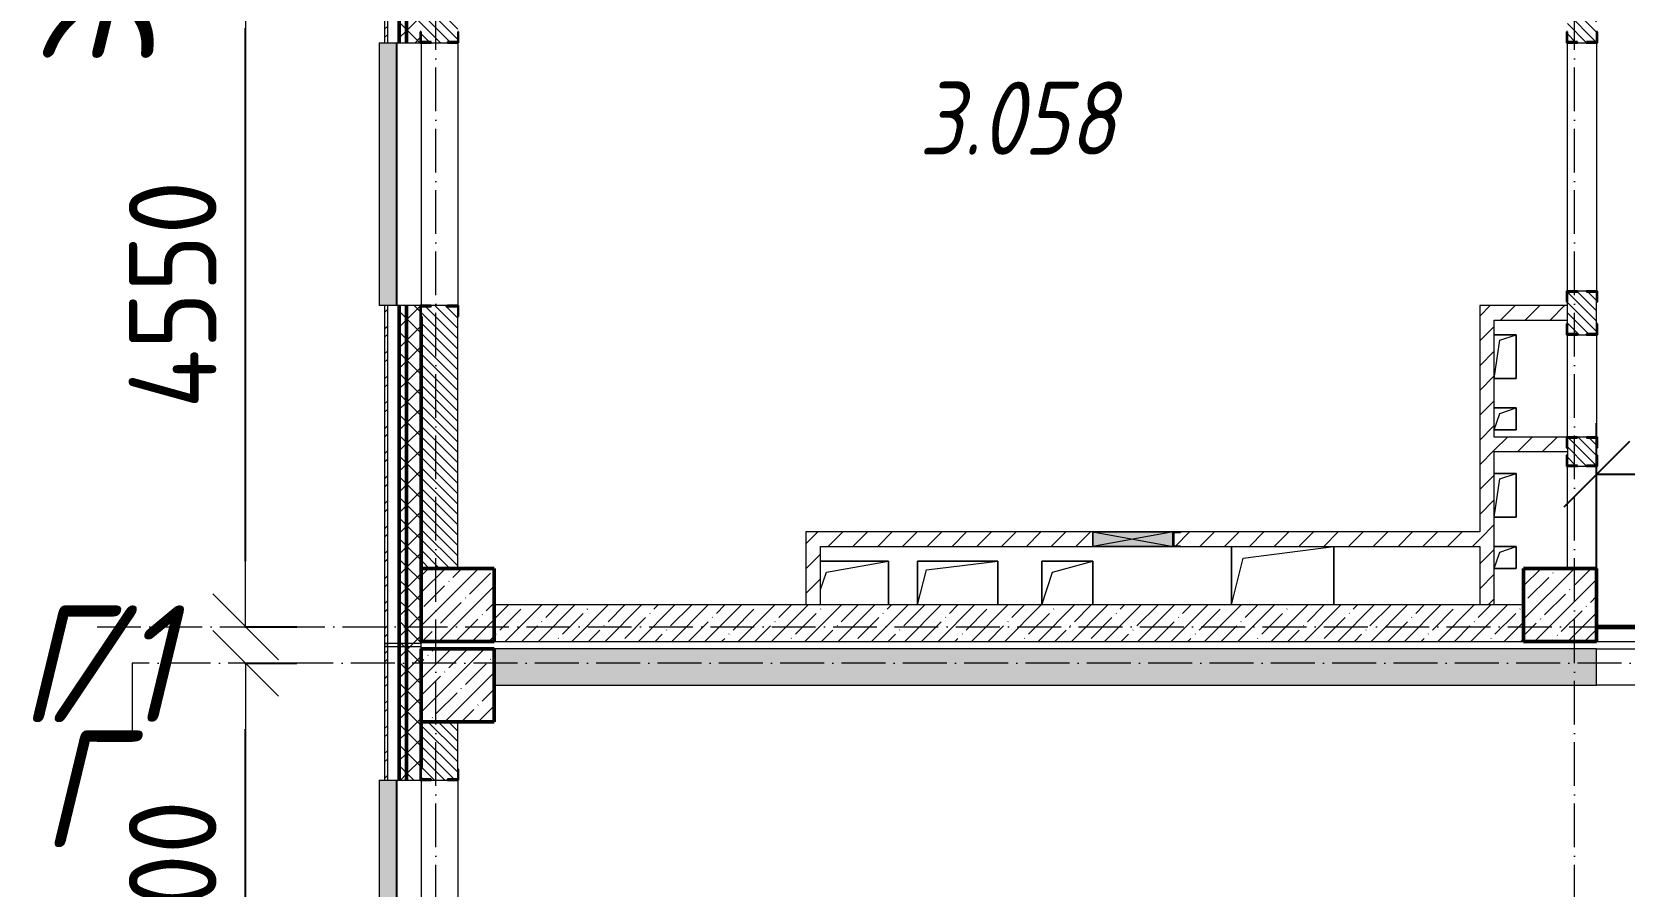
# Model space of a CAD drawing. Header units: millimetres. Extents: x 2294 to 908349, y -83289 to 219220.
# Drawn here: x 160468 to 171373, y 13880 to 19731 of the extents above; entities that cross this region are included whole.
import ezdxf

# ---------------------------------------------------------------- set-up
doc = ezdxf.new("R2010")
doc.units = ezdxf.units.MM
doc.linetypes.add('50_200_ШТРИХ_1Т_ш5_п1_п1_', pattern=[700, 500, -100, 0, -100])
for name, color, linetype, lineweight in [('A-____-____-DIMS', 7, 'Continuous', 9), ('A-DETL-GENF-OTLN', 7, 'Continuous', 9), ('A-FLOR-____-OTLN', 7, 'Continuous', 9), ('A-GENM-____-MCUT', 7, 'Continuous', 25), ('A-GENM-____-OTLN', 7, 'Continuous', 9), ('A-GENM-____-OTLN-1', 7, 'Continuous', 25), ('A-GLAZ-____-OTLN', 7, 'Continuous', 9), ('A-WALL-____-MCUT-1', 7, 'Continuous', 9), ('A-WALL-____-MCUT-2', 7, 'Continuous', 50), ('A-WALL-____-MCUT-3', 7, 'Continuous', 9), ('A-WALL-____-OTLN', 7, 'Continuous', 9), ('A-WALL-____-PATT-1', 7, 'Continuous', 9), ('A-WALL-FNSH-MCUT-1', 7, 'Continuous', 9), ('I-WALL-____-OTLN', 7, 'Continuous', 9), ('S-COLS-____-MCUT', 7, 'Continuous', 50), ('S-COLS-____-OTLN', 7, 'Continuous', 9), ('S-GRID-____-IDEN', 7, 'Continuous', 9), ('S-GRID-____-OTLN', 7, 'Continuous', 9), ('S-GRID-____-OTLN-1', 7, '50_200_ШТРИХ_1Т_ш5_п1_п1_', 9), ('Марки помещений', 7, 'Continuous', 9)]:
    doc.layers.add(name, color=color, linetype=linetype, lineweight=lineweight)
doc.layers.add('A-GLAZ-____-OTLN-1', color=7, linetype='Continuous', lineweight=9, true_color=0xc0c0c0)
doc.styles.add('ISOCPEUR_I', font='isocpeui.ttf', dxfattribs={"width": 0.9, "height": 2.5})
doc.styles.add('ISOCPEUR_I_2', font='isocpeui.ttf', dxfattribs={"width": 0.85, "height": 2.3})
doc.styles.add('СПДС', font='isocpeur.ttf', dxfattribs={"width": 0.9})
doc.dimstyles.new('Размера А3', dxfattribs={"dimtxt": 800, "dimasz": 450, "dimexe": 350, "dimexo": 100, "dimgap": 200, "dimtad": 1, "dimdec": 0, "dimrnd": 10, "dimzin": 0, "dimdsep": 46, "dimtxsty": 'СПДС', "dimblk": 'ARROWHEAD_6', "dimcen": 1, "dimclrd": 5, "dimclre": 5, "dimclrt": 5, "dimazin": 0, "dimtfac": 1, "dimtdec": 0, "dimtmove": 2, "dimatfit": 3, "dimfxl": 1, "dimtolj": 1, "dimtzin": 0, "dimarcsym": 0})
pattern_1 = [(135, (165583.507, 6025.276), (-35.35534, -35.35534), [])]
pattern_2 = [(45, (165583.51, 6025.28), (-70.71068, 70.71068), []), (135, (165583.51, 6025.28), (-70.71068, -70.71068), [])]
pattern_3 = [(45, (165583.51, 6025.28), (-84.8528, 84.8528), [])]
pattern_4 = [(45, (165583.5, 6025.28), (-114.0493, 114.0493), []), (45, (165697.56, 6025.28), (-114.0493, 114.0493), [201.612, -40.322, 3.353, -36.97])]
pattern_5 = [(45, (165583.51, 6025.28), (-85.5366, 85.5366), []), (45, (165640.53, 6025.28), (-85.5366, 85.5366), [])]

# ---------------------------------------------------------------- blocks, each defined once
blk = doc.blocks.new('ARROWHEAD_6')
at = {"color": 0, "linetype": 'Continuous'}
for p, q in [((-0.5, -0.5), (0.5, 0.5)), ((0, 0), (-1, 0))]:
    blk.add_line(p, q, dxfattribs=at)
blk = doc.blocks.new('*D2753')
at = {"layer": 'A-____-____-DIMS', "color": 0, "lineweight": -2, "transparency": 16777216}
for p, q in [((161926, 15406), (162282, 15406)), ((161932, 12456), (161932, 14956)), ((161926, 12006), (162282, 12006))]:
    blk.add_line(p, q, dxfattribs=at)
at = {"layer": 'Defpoints', "color": 0, "transparency": 16777216}
for p in [(161826, 15406), (161932, 15406), (161826, 12006)]:
    blk.add_point(p, dxfattribs=at)
at = {"layer": 'A-____-____-DIMS', "color": 0, "lineweight": -2, "transparency": 16777216, "xscale": 450, "yscale": 450, "zscale": 450}
for p, rotation in [((161932, 15406), 90), ((161932, 12006), 270)]:
    blk.add_blockref('ARROWHEAD_6', p, dxfattribs=dict(at, rotation=rotation))
at = {"layer": 'A-____-____-DIMS', "color": 0, "transparency": 16777216, "insert": (161432, 13706), "char_height": 600, "attachment_point": 5, "rotation": 90, "style": 'СПДС'}
blk.add_mtext('\\A1;3400', dxfattribs=at)
blk = doc.blocks.new('*D2754')
at = {"layer": 'A-____-____-DIMS', "color": 0, "lineweight": -2, "transparency": 16777216}
for p, q in [((161926, 20206), (162282, 20206)), ((161932, 16106), (161932, 19756)), ((161926, 15656), (162282, 15656))]:
    blk.add_line(p, q, dxfattribs=at)
at = {"layer": 'Defpoints', "color": 0, "transparency": 16777216}
for p in [(161826, 20206), (161932, 20206), (161826, 15656)]:
    blk.add_point(p, dxfattribs=at)
at = {"layer": 'A-____-____-DIMS', "color": 0, "lineweight": -2, "transparency": 16777216, "xscale": 450, "yscale": 450, "zscale": 450}
for p, rotation in [((161932, 20206), 90), ((161932, 15656), 270)]:
    blk.add_blockref('ARROWHEAD_6', p, dxfattribs=dict(at, rotation=rotation))
at = {"layer": 'A-____-____-DIMS', "color": 0, "transparency": 16777216, "insert": (161432, 17931), "char_height": 600, "attachment_point": 5, "rotation": 90, "style": 'СПДС'}
blk.add_mtext('\\A1;4550', dxfattribs=at)
blk = doc.blocks.new('BSC_Колонна _Прямоугольная - 500х500-V47-АР1_План отверстий 3 этажа в осях 1-64_А-ГГ')
at = {"layer": 'S-COLS-____-OTLN'}
h = blk.add_hatch(dxfattribs=at)
h.set_pattern_fill('FP_84', color=256, style=0, pattern_type=2)
h.set_pattern_definition([(45, (2200, -9781.04), (-114.0493, 114.0493), []), (45, (2314.05, -9781.04), (-114.0493, 114.0493), [201.612, -40.322, 3.353, -36.97])])
h.paths.add_polyline_path([(-250, -250), (250, -250), (250, 250), (-250, 250)], flags=0)
at = {"layer": 'S-COLS-____-MCUT'}
for p, q in [((250, 250), (-250, 250)), ((-250, 250), (-250, -250)), ((250, -250), (250, 250)), ((-250, -250), (250, -250))]:
    blk.add_line(p, q, dxfattribs=at)
blk = doc.blocks.new('BSC_Колонна _Прямоугольная - 500х500-V48-АР1_План отверстий 3 этажа в осях 1-64_А-ГГ')
at = {"layer": 'S-COLS-____-OTLN'}
h = blk.add_hatch(dxfattribs=at)
h.set_pattern_fill('FP_85', color=256, style=0, pattern_type=2)
h.set_pattern_definition([(45, (-5350, -9781.04), (-114.0493, 114.0493), []), (45, (-5235.95, -9781.04), (-114.0493, 114.0493), [201.613, -40.323, 3.353, -36.97])])
h.paths.add_polyline_path([(-250, -250), (250, -250), (250, 250), (-250, 250)], flags=0)
at = {"layer": 'S-COLS-____-MCUT'}
for p, q in [((250, 250), (-250, 250)), ((-250, 250), (-250, -250)), ((250, -250), (250, 250)), ((-250, -250), (250, -250))]:
    blk.add_line(p, q, dxfattribs=at)
blk = doc.blocks.new('BSC_Колонна _Прямоугольная - 500х500-V156-АР1_План отверстий 3 этажа в осях 1-64_А-ГГ')
at = {"layer": 'S-COLS-____-OTLN'}
h = blk.add_hatch(dxfattribs=at)
h.set_pattern_fill('FP_179', color=256, style=0, pattern_type=2)
h.set_pattern_definition([(45, (2200, -9231.04), (-114.0493, 114.0493), []), (45, (2314.05, -9231.04), (-114.0493, 114.0493), [201.612, -40.322, 3.353, -36.97])])
h.paths.add_polyline_path([(-250, -250), (250, -250), (250, 250), (-250, 250), (-250, 103)], flags=0)
at = {"layer": 'S-COLS-____-MCUT'}
for p, q in [((250, 250), (-250, 250)), ((-250, 250), (-250, -250)), ((250, -250), (250, 250)), ((-250, -250), (250, -250))]:
    blk.add_line(p, q, dxfattribs=at)
blk = doc.blocks.new('Фахверк_СКБ_Уголок - 250_2700-27497298-АР1_План отверстий 3 этажа в осях 1-64_А-ГГ')
at = {"layer": 'A-GENM-____-MCUT'}
for p, q in [((200, 181), (125, 181)), ((125, 181), (125, 106)), ((131, 106), (131, 175)), ((131, 175), (200, 175)), ((200, 175), (200, 181)), ((125, 106), (131, 106)), ((131, -6), (125, -6)), ((125, -6), (125, -81)), ((125, -81), (200, -81)), ((131, -75), (131, -6)), ((200, -75), (131, -75)), ((200, -81), (200, -75))]:
    blk.add_line(p, q, dxfattribs=at)
blk = doc.blocks.new('Фахверк_СКБ_Уголок - 200_3550_зеркало-28264001-АР1_План отверстий 3 этажа в осях 1-64_А-ГГ')
at = {"layer": 'A-GENM-____-MCUT'}
for p, q in [((200, 156), (125, 156)), ((125, 156), (125, 81)), ((131, 81), (131, 150)), ((131, 150), (200, 150)), ((200, 150), (200, 156)), ((125, 81), (131, 81)), ((131, 19), (125, 19)), ((125, 19), (125, -56)), ((131, -50), (131, 19)), ((125, -56), (200, -56)), ((200, -50), (131, -50)), ((200, -56), (200, -50))]:
    blk.add_line(p, q, dxfattribs=at)
blk = doc.blocks.new('154_Фахверк_СКБ_Швеллер - Тип_100_3960-28494444-АР1_План отверстий 3 этажа в осях 1-64_А-ГГ')
at = {"layer": 'A-GENM-____-MCUT'}
for p, q in [((125, 50), (175, 50)), ((125, -50), (125, 50)), ((128, 47), (128, -47)), ((175, 47), (128, 47)), ((175, 50), (175, 47)), ((175, -50), (125, -50)), ((128, -47), (175, -47)), ((175, -47), (175, -50))]:
    blk.add_line(p, q, dxfattribs=at)
blk = doc.blocks.new('Фахверк_СКБ_Уголок - 200_3550-28267367-АР1_План отверстий 3 этажа в осях 1-64_А-ГГ')
at = {"layer": 'A-GENM-____-MCUT'}
for p, q in [((200, 156), (125, 156)), ((125, 156), (125, 81)), ((131, 81), (131, 150)), ((131, 150), (200, 150)), ((200, 150), (200, 156)), ((125, 81), (131, 81)), ((131, 19), (125, 19)), ((125, 19), (125, -56)), ((131, -50), (131, 19)), ((125, -56), (200, -56)), ((200, -50), (131, -50)), ((200, -56), (200, -50))]:
    blk.add_line(p, q, dxfattribs=at)
blk = doc.blocks.new('Стены 5 - Стены 4-30145060-АР1_План отверстий 3 этажа в осях 1-64_А-ГГ')
at = {"layer": 'A-WALL-____-MCUT-3'}
for p, q in [((-1844, 41030), (-1844, 41010)), ((-1594, 41030), (-1844, 41030)), ((-1844, 41010), (-1594, 41010)), ((-1594, 41010), (-1594, 41030))]:
    blk.add_line(p, q, dxfattribs=at)
blk = doc.blocks.new('AR_Отверстие прямоугольное _в плите_ - AR_Отверстие прямоугольное _в плите_-V168-АР1_План отверстий 3 этажа в осях 1-64_А-ГГ')
at = {"layer": 'A-GENM-____-OTLN'}
for p, q in [((75, 75), (-75, 75)), ((-75, -75), (-37, 37)), ((-37, 37), (75, 75)), ((75, -75), (75, 75)), ((-75, -75), (75, -75))]:
    blk.add_line(p, q, dxfattribs=at)
blk = doc.blocks.new('AR_Отверстие прямоугольное _в плите_ - AR_Отверстие прямоугольное _в плите_-V169-АР1_План отверстий 3 этажа в осях 1-64_А-ГГ')
at = {"layer": 'A-GENM-____-OTLN'}
for p, q in [((75, 150), (-75, 150)), ((-75, -150), (-37, 113)), ((-37, 113), (75, 150)), ((75, -150), (75, 150)), ((-75, -150), (75, -150))]:
    blk.add_line(p, q, dxfattribs=at)
blk = doc.blocks.new('AR_Отверстие прямоугольное _в плите_ - AR_Отверстие прямоугольное _в плите_-V204-АР1_План отверстий 3 этажа в осях 1-64_А-ГГ')
at = {"layer": 'A-GENM-____-OTLN'}
for p, q in [((175, 150), (-175, 150)), ((-175, 150), (-175, -150)), ((-100, 75), (175, 150)), ((175, -150), (175, 150)), ((-175, -150), (-100, 75))]:
    blk.add_line(p, q, dxfattribs=at)
blk = doc.blocks.new('AR_Отверстие прямоугольное _в плите_ - AR_Отверстие прямоугольное _в плите_-30552525-АР1_План отверстий 3 этажа в осях 1-64_А-ГГ')
at = {"layer": 'A-GENM-____-OTLN'}
for p, q in [((-350, 200), (-350, -200)), ((-350, -200), (-270, 120)), ((-270, 120), (350, 200)), ((350, -200), (350, 200))]:
    blk.add_line(p, q, dxfattribs=at)
blk = doc.blocks.new('AR_Отверстие прямоугольное _в плите_ - AR_Отверстие прямоугольное _в плите_-30459267-АР1_План отверстий 3 этажа в осях 1-64_А-ГГ')
at = {"layer": 'A-GENM-____-OTLN'}
for p, q in [((250, 150), (-215, 150)), ((-175, 75), (250, 150)), ((250, -150), (250, 150)), ((-215, -45), (-175, 75))]:
    blk.add_line(p, q, dxfattribs=at)
blk = doc.blocks.new('AR_Отверстие прямоугольное _в плите_ - AR_Отверстие прямоугольное _в плите_-V212-АР1_План отверстий 3 этажа в осях 1-64_А-ГГ')
at = {"layer": 'A-GENM-____-OTLN'}
for p, q in [((275, 150), (-275, 150)), ((-275, 150), (-275, -150)), ((-215, 90), (275, 150)), ((275, -150), (275, 150)), ((-275, -150), (-215, 90))]:
    blk.add_line(p, q, dxfattribs=at)
blk = doc.blocks.new('Отлив_СКБ - Отлив витража_120_НВФ-V216-АР1_План отверстий 3 этажа в осях 1-64_А-ГГ')
at = {"layer": 'A-GLAZ-____-OTLN-1'}
for points in [[(0, 2), (1800, 2), (1800, 120), (0, 120), (0, 63)], [(0, 0), (1800, 0), (1800, 2), (0, 2)]]:
    blk.add_hatch(color=256, dxfattribs=at).paths.add_polyline_path(points, flags=0)
at = {"layer": 'A-GLAZ-____-OTLN'}
for p, q in [((0, 83), (0, 120)), ((1800, 120), (0, 120)), ((1800, 120), (1800, 83)), ((0, 2), (1800, 2)), ((1800, 0), (0, 0))]:
    blk.add_line(p, q, dxfattribs=at)
blk = doc.blocks.new('AR_Отверстие прямоугольное _в стене_ - AR_Отверстие прямоугольное _в стене__ОВ-36912551-АР1_План отверстий 3 этажа в осях 1-64_А-ГГ')
at = {"layer": 'A-GLAZ-____-OTLN'}
blk.add_hatch(color=256, dxfattribs=at).paths.add_polyline_path([(275, -50), (275, 50), (-275, 50), (-275, -50)], flags=0)
at = {"layer": 'A-DETL-GENF-OTLN'}
for p, q in [((-275, -50), (-275, 50)), ((-275, 50), (275, 50)), ((275, 50), (-275, -50)), ((-275, 50), (275, -50)), ((275, 50), (-275, 50)), ((-275, 50), (-275, -50)), ((275, -50), (-275, -50)), ((-275, -50), (275, -50))]:
    blk.add_line(p, q, dxfattribs=at)
blk = doc.blocks.new('3floor')
at = {"layer": 'A-WALL-____-PATT-1'}
h = blk.add_hatch(dxfattribs=at)
h.set_pattern_fill('FP_3', color=256, style=0, pattern_type=2)
h.set_pattern_definition(pattern_5)
h.paths.add_polyline_path([(162904, 15541), (162904, 17856), (162884, 17856), (162884, 15541)], flags=0)
h.paths.add_polyline_path([(162884, 19656), (162904, 19656), (162904, 21106), (162884, 21106), (162884, 20520)], flags=0)
h.paths.add_polyline_path([(162884, 22906), (162904, 22906), (162904, 24106), (162884, 24106), (162884, 23960)], flags=0)
h.paths.add_polyline_path([(162904, 25906), (162904, 27106), (162884, 27106), (162884, 25906)], flags=0)
h.paths.add_polyline_path([(162904, 28906), (162904, 30106), (162884, 30106), (162884, 28906)], flags=0)
h = blk.add_hatch(dxfattribs=at)
h.set_pattern_fill('FP_1', color=256, style=0, pattern_type=2)
h.set_pattern_definition(pattern_2)
h.paths.add_polyline_path([(163034, 15541), (163034, 17856), (162984, 17856), (162984, 15541)], flags=0)
h.paths.add_polyline_path([(162984, 19656), (163034, 19656), (163034, 21106), (162984, 21106), (162984, 20520)], flags=0)
h.paths.add_polyline_path([(163034, 22906), (163034, 24106), (162984, 24106), (162984, 22906)], flags=0)
h.paths.add_polyline_path([(163034, 25906), (163034, 27106), (162984, 27106), (162984, 25906)], flags=0)
h.paths.add_polyline_path([(163034, 28906), (163034, 30106), (162984, 30106), (162984, 28906)], flags=0)
h = blk.add_hatch(dxfattribs=at)
h.set_pattern_fill('FP_1', color=256, style=0, pattern_type=2)
h.set_pattern_definition(pattern_2)
h.paths.add_polyline_path([(163034, 15541), (163134, 15541), (163134, 17781), (163128, 17781), (163128, 17856), (163034, 17856), (163034, 15556)], flags=0)
h.paths.add_polyline_path([(163128, 19656), (163128, 19731), (163134, 19731), (163134, 21031), (163128, 21031), (163128, 21106), (163034, 21106), (163034, 19656)], flags=0)
h.paths.add_polyline_path([(163128, 22906), (163128, 22981), (163134, 22981), (163134, 24031), (163128, 24031), (163128, 24106), (163034, 24106), (163034, 22906)], flags=0)
h.paths.add_polyline_path([(163128, 25906), (163128, 25981), (163134, 25981), (163134, 27031), (163128, 27031), (163128, 27106), (163034, 27106), (163034, 25906)], flags=0)
h.paths.add_polyline_path([(163128, 28906), (163128, 28981), (163134, 28981), (163134, 30031), (163128, 30031), (163128, 30106), (163034, 30106), (163034, 28906)], flags=0)
h = blk.add_hatch(dxfattribs=at)
h.set_pattern_fill('FP_6', color=256, style=0, pattern_type=2)
h.set_pattern_definition(pattern_1)
h.paths.add_polyline_path([(163134, 16056), (163384, 16056), (163383, 17850), (163315, 17850), (163315, 17856), (163203, 17856), (163203, 17850), (163134, 17850), (163134, 17080)], flags=0)
h.paths.add_polyline_path([(163315, 19656), (163315, 19662), (163384, 19662), (163384, 19956), (163134, 19956), (163134, 19662), (163203, 19662), (163203, 19656)], flags=0)
h = blk.add_hatch(dxfattribs=at)
h.set_pattern_fill('FP_6', color=256, style=0, pattern_type=2)
h.set_pattern_definition(pattern_1)
h.paths.add_polyline_path([(171115, 16756), (171115, 16762), (171184, 16762), (171184, 16950), (171115, 16950), (171115, 16956), (171053, 16956), (171053, 16950), (170984, 16950), (170984, 16762), (171053, 16762), (171053, 16756)], flags=0)
h.paths.add_polyline_path([(171053, 17656), (171115, 17656), (171115, 17662), (171184, 17662), (171184, 17950), (171115, 17950), (171115, 17956), (171053, 17956), (171053, 17950), (170984, 17950), (170984, 17662), (171053, 17662)], flags=0)
h.paths.add_polyline_path([(171053, 19656), (171115, 19656), (171115, 19662), (171184, 19662), (171184, 19956), (170984, 19956), (170984, 19662), (171053, 19662)], flags=0)
h = blk.add_hatch(dxfattribs=at)
h.set_pattern_fill('FP_4', color=256, style=0, pattern_type=2)
h.set_pattern_definition(pattern_3)
h.paths.add_polyline_path([(170484, 15806), (170484, 17856), (170384, 17856), (170384, 15806)], flags=0)
h = blk.add_hatch(dxfattribs=at)
h.set_pattern_fill('FP_4', color=256, style=0, pattern_type=2)
h.set_pattern_definition(pattern_3)
h.paths.add_polyline_path([(170984, 17756), (170984, 17856), (170484, 17856), (170484, 17756), (170872, 17756)], flags=0)
h = blk.add_hatch(dxfattribs=at)
h.set_pattern_fill('FP_4', color=256, style=0, pattern_type=2)
h.set_pattern_definition(pattern_3)
h.paths.add_polyline_path([(170975, 16856), (170984, 16856), (170984, 16881), (170978, 16881), (170978, 16956), (170484, 16956), (170484, 16856), (170872, 16856)], flags=0)
h = blk.add_hatch(dxfattribs=at)
h.set_pattern_fill('FP_4', color=256, style=0, pattern_type=2)
h.set_pattern_definition(pattern_3)
h.paths.add_polyline_path([(165869, 15806), (165869, 16306), (165769, 16306), (165769, 15806)], flags=0)
h = blk.add_hatch(dxfattribs=at)
h.set_pattern_fill('FP_4', color=256, style=0, pattern_type=2)
h.set_pattern_definition(pattern_3)
h.paths.add_polyline_path([(170384, 16206), (170384, 16306), (168334, 16306), (168334, 16303), (168287, 16303), (168287, 16209), (168334, 16209), (168334, 16206), (169105, 16206)], flags=0)
h.paths.add_polyline_path([(167734, 16206), (167734, 16306), (165869, 16306), (165869, 16206)], flags=0)
h = blk.add_hatch(dxfattribs=at)
h.set_pattern_fill('FP_38', color=256, style=0, pattern_type=2)
h.set_pattern_definition(pattern_4)
h.paths.add_polyline_path([(170684, 15556), (170684, 15806), (163634, 15806), (163634, 15556), (169105, 15556)], flags=0)
h = blk.add_hatch(dxfattribs=at)
h.set_pattern_fill('FP_3', color=256, style=0, pattern_type=2)
h.set_pattern_definition(pattern_5)
h.paths.add_polyline_path([(162884, 3856), (162904, 3856), (162904, 8256), (162884, 8256), (162884, 6759)], flags=0)
h.paths.add_polyline_path([(162884, 10056), (162904, 10056), (162904, 12806), (162884, 12806), (162884, 10199)], flags=0)
h.paths.add_polyline_path([(162904, 14606), (162904, 15521), (162884, 15521), (162884, 14606)], flags=0)
h = blk.add_hatch(dxfattribs=at)
h.set_pattern_fill('FP_1', color=256, style=0, pattern_type=2)
h.set_pattern_definition(pattern_2)
h.paths.add_polyline_path([(162984, 3956), (163034, 3956), (163034, 8256), (162984, 8256), (162984, 6759)], flags=0)
h.paths.add_polyline_path([(163034, 10056), (163034, 12806), (162984, 12806), (162984, 10056)], flags=0)
h.paths.add_polyline_path([(162984, 14606), (163034, 14606), (163034, 15541), (162984, 15541), (162984, 15360)], flags=0)
h = blk.add_hatch(dxfattribs=at)
h.set_pattern_fill('FP_1', color=256, style=0, pattern_type=2)
h.set_pattern_definition(pattern_2)
h.paths.add_polyline_path([(163034, 4006), (163134, 4006), (163134, 8256), (163034, 8256), (163034, 6759)], flags=0)
h.paths.add_polyline_path([(163134, 10056), (163134, 12731), (163128, 12731), (163128, 12806), (163034, 12806), (163034, 10056)], flags=0)
h.paths.add_polyline_path([(163128, 14606), (163128, 14681), (163134, 14681), (163134, 15541), (163034, 15541), (163034, 14606)], flags=0)
h = blk.add_hatch(dxfattribs=at)
h.set_pattern_fill('FP_38', color=256, style=0, pattern_type=2)
h.set_pattern_definition(pattern_4)
h.paths.add_polyline_path([(188547, 15256), (189134, 15256), (189134, 15506), (184334, 15506), (184334, 15256), (186779, 15256)], flags=0)
h.paths.add_polyline_path([(183184, 15256), (183184, 15506), (175184, 15506), (175184, 15256), (178789, 15256), (178789, 15302), (178876, 15302), (178876, 15256), (181477, 15256)], flags=0)
h.paths.add_polyline_path([(171184, 15256), (171184, 15506), (163634, 15506), (163634, 15256), (170872, 15256)], flags=0)
h = blk.add_hatch(dxfattribs=at)
h.set_pattern_fill('FP_6', color=256, style=0, pattern_type=2)
h.set_pattern_definition(pattern_1)
h.paths.add_polyline_path([(163203, 12356), (163384, 12356), (163384, 12800), (163315, 12800), (163315, 12806), (163203, 12806), (163203, 12800), (163134, 12800), (163134, 12356)], flags=0)
h.paths.add_polyline_path([(163315, 14606), (163315, 14612), (163384, 14612), (163384, 15006), (163134, 15006), (163134, 14612), (163203, 14612), (163203, 14606)], flags=0)
at = {"layer": 'A-FLOR-____-OTLN'}
for p, q in [((170484, 17656), (170634, 17656)), ((170634, 17656), (170634, 17356)), ((170634, 17356), (170484, 17356)), ((170484, 17156), (170634, 17156)), ((170634, 17156), (170634, 17006)), ((170634, 17006), (170484, 17006)), ((170484, 16706), (170634, 16706)), ((170634, 16706), (170634, 16406)), ((170634, 16406), (170484, 16406)), ((168684, 15806), (168684, 16206)), ((169384, 16206), (169384, 15806)), ((170484, 16206), (170634, 16206)), ((170634, 16206), (170634, 16056)), ((165869, 16106), (166334, 16106)), ((166334, 16106), (166334, 15806)), ((166534, 16106), (167084, 16106)), ((166534, 15806), (166534, 16106)), ((167084, 16106), (167084, 15806)), ((167384, 16106), (167734, 16106)), ((167384, 15806), (167384, 16106)), ((167734, 16106), (167734, 15806)), ((170634, 16056), (170484, 16056)), ((171184, 15556), (175184, 15556))]:
    blk.add_line(p, q, dxfattribs=at)
at = {"layer": 'A-WALL-____-MCUT-1'}
for p, q in [((170684, 15806), (163634, 15806)), ((163634, 15556), (170684, 15556)), ((171184, 15506), (163634, 15506)), ((171184, 15256), (171184, 15506)), ((163634, 15256), (171184, 15256))]:
    blk.add_line(p, q, dxfattribs=at)
at = {"layer": 'A-WALL-____-MCUT-2'}
for p, q in [((162984, 19656), (162984, 21106)), ((163034, 19656), (163034, 21106)), ((162984, 14606), (162984, 17856)), ((163034, 14606), (163034, 17856)), ((163134, 16056), (163134, 17781)), ((163134, 15006), (163134, 14681))]:
    blk.add_line(p, q, dxfattribs=at)
at = {"layer": 'A-WALL-____-MCUT-3'}
for p, q in [((162904, 21106), (162904, 19656)), ((162904, 19656), (163128, 19656)), ((163203, 19656), (163315, 19656)), ((171053, 19656), (171115, 19656)), ((171115, 17956), (171053, 17956)), ((163128, 17856), (162904, 17856)), ((162904, 17856), (162904, 14606)), ((163315, 17856), (163203, 17856)), ((163384, 16056), (163384, 17781)), ((170984, 17731), (170984, 17881)), ((171184, 17731), (171184, 17881)), ((171053, 17656), (171115, 17656)), ((171115, 16956), (171053, 16956)), ((170984, 16881), (170984, 16831)), ((171184, 16831), (171184, 16881)), ((171053, 16756), (171115, 16756)), ((163134, 15506), (163134, 15556)), ((163384, 14681), (163384, 15006)), ((162904, 14606), (163128, 14606)), ((163203, 14606), (163315, 14606))]:
    blk.add_line(p, q, dxfattribs=at)
at = {"layer": 'A-WALL-____-OTLN'}
for p, q in [((163134, 19656), (163134, 17856)), ((163384, 19656), (163384, 17856)), ((171184, 15506), (175184, 15506)), ((175184, 15256), (171184, 15256)), ((163134, 14606), (163134, 12806)), ((163384, 14606), (163384, 12806))]:
    blk.add_line(p, q, dxfattribs=at)
at = {"layer": 'A-WALL-FNSH-MCUT-1'}
for p, q in [((162884, 21106), (162884, 19656)), ((162884, 19656), (162904, 19656)), ((162884, 17856), (162884, 15541)), ((162904, 17856), (162884, 17856)), ((170384, 17856), (170384, 16306)), ((170984, 17856), (170384, 17856)), ((170484, 16956), (170484, 17756)), ((170484, 17756), (170984, 17756)), ((170978, 16956), (170484, 16956)), ((170484, 15806), (170484, 16856)), ((170484, 16856), (170984, 16856)), ((167734, 16306), (165769, 16306)), ((165769, 16306), (165769, 15806)), ((170384, 16306), (168334, 16306)), ((165869, 16206), (167734, 16206)), ((165869, 15806), (165869, 16206)), ((168334, 16206), (170384, 16206)), ((170384, 16206), (170384, 15806)), ((162884, 15541), (162904, 15541)), ((162884, 15521), (162884, 14606)), ((162904, 15521), (162884, 15521)), ((162884, 14606), (162904, 14606))]:
    blk.add_line(p, q, dxfattribs=at)
at = {"layer": 'I-WALL-____-OTLN'}
for p, q in [((170984, 17956), (170984, 19656)), ((171184, 19656), (171184, 17956)), ((170984, 16956), (170984, 17656)), ((171184, 17656), (171184, 16956)), ((170984, 16056), (170984, 16756)), ((171184, 16756), (171184, 16056))]:
    blk.add_line(p, q, dxfattribs=at)
at = {"layer": 'A-GENM-____-OTLN'}
for name, p in [('AR_Отверстие прямоугольное _в плите_ - AR_Отверстие прямоугольное _в плите_-V169-АР1_План отверстий 3 этажа в осях 1-64_А-ГГ', (170559, 17506)), ('AR_Отверстие прямоугольное _в плите_ - AR_Отверстие прямоугольное _в плите_-V168-АР1_План отверстий 3 этажа в осях 1-64_А-ГГ', (170559, 17081)), ('AR_Отверстие прямоугольное _в плите_ - AR_Отверстие прямоугольное _в плите_-V169-АР1_План отверстий 3 этажа в осях 1-64_А-ГГ', (170559, 16556)), ('AR_Отверстие прямоугольное _в плите_ - AR_Отверстие прямоугольное _в плите_-30552525-АР1_План отверстий 3 этажа в осях 1-64_А-ГГ', (169034, 16006)), ('AR_Отверстие прямоугольное _в плите_ - AR_Отверстие прямоугольное _в плите_-V168-АР1_План отверстий 3 этажа в осях 1-64_А-ГГ', (170559, 16131)), ('AR_Отверстие прямоугольное _в плите_ - AR_Отверстие прямоугольное _в плите_-30459267-АР1_План отверстий 3 этажа в осях 1-64_А-ГГ', (166084, 15956)), ('AR_Отверстие прямоугольное _в плите_ - AR_Отверстие прямоугольное _в плите_-V212-АР1_План отверстий 3 этажа в осях 1-64_А-ГГ', (166809, 15956)), ('AR_Отверстие прямоугольное _в плите_ - AR_Отверстие прямоугольное _в плите_-V204-АР1_План отверстий 3 этажа в осях 1-64_А-ГГ', (167559, 15956))]:
    blk.add_blockref(name, p, dxfattribs=at)
at = {"layer": 'A-GENM-____-OTLN-1'}
for name, p, rotation in [('Фахверк_СКБ_Уголок - 250_2700-27497298-АР1_План отверстий 3 этажа в осях 1-64_А-ГГ', (163309, 19531), 89.99999999999991), ('Фахверк_СКБ_Уголок - 200_3550-28267367-АР1_План отверстий 3 этажа в осях 1-64_А-ГГ', (171134, 19531), 89.99999999999991), ('Фахверк_СКБ_Уголок - 200_3550-28267367-АР1_План отверстий 3 этажа в осях 1-64_А-ГГ', (171034, 18081), 269.9999999999999), ('Фахверк_СКБ_Уголок - 250_2700-27497298-АР1_План отверстий 3 этажа в осях 1-64_А-ГГ', (163209, 17981), 269.9999999999999), ('Фахверк_СКБ_Уголок - 200_3550_зеркало-28264001-АР1_План отверстий 3 этажа в осях 1-64_А-ГГ', (171134, 17531), 89.99999999999991), ('Фахверк_СКБ_Уголок - 200_3550_зеркало-28264001-АР1_План отверстий 3 этажа в осях 1-64_А-ГГ', (171034, 17081), 269.9999999999999), ('Фахверк_СКБ_Уголок - 200_3550_зеркало-28264001-АР1_План отверстий 3 этажа в осях 1-64_А-ГГ', (171134, 16631), 89.99999999999991), ('Фахверк_СКБ_Уголок - 250_2700-27497298-АР1_План отверстий 3 этажа в осях 1-64_А-ГГ', (163309, 14481), 89.99999999999991)]:
    blk.add_blockref(name, p, dxfattribs=dict(at, rotation=rotation))
blk.add_blockref('154_Фахверк_СКБ_Швеллер - Тип_100_3960-28494444-АР1_План отверстий 3 этажа в осях 1-64_А-ГГ', (168159, 16256), dxfattribs=at)
at = {"layer": 'A-GLAZ-____-OTLN', "rotation": 90}
for p in [(162967, 17856), (162967, 12806)]:
    blk.add_blockref('Отлив_СКБ - Отлив витража_120_НВФ-V216-АР1_План отверстий 3 этажа в осях 1-64_А-ГГ', p, dxfattribs=at)
at = {"layer": 'A-GLAZ-____-OTLN'}
blk.add_blockref('AR_Отверстие прямоугольное _в стене_ - AR_Отверстие прямоугольное _в стене__ОВ-36912551-АР1_План отверстий 3 этажа в осях 1-64_А-ГГ', (168009, 16256), dxfattribs=at)
at = {"layer": 'A-WALL-____-OTLN'}
blk.add_blockref('Стены 5 - Стены 4-30145060-АР1_План отверстий 3 этажа в осях 1-64_А-ГГ', (164727, -25489), dxfattribs=at)
at = {"layer": 'S-COLS-____-OTLN'}
for name, p in [('BSC_Колонна _Прямоугольная - 500х500-V47-АР1_План отверстий 3 этажа в осях 1-64_А-ГГ', (163384, 15806)), ('BSC_Колонна _Прямоугольная - 500х500-V48-АР1_План отверстий 3 этажа в осях 1-64_А-ГГ', (170934, 15806)), ('BSC_Колонна _Прямоугольная - 500х500-V156-АР1_План отверстий 3 этажа в осях 1-64_А-ГГ', (163384, 15256))]:
    blk.add_blockref(name, p, dxfattribs=at)
at = {"layer": 'Марки помещений', "insert": (166544, 19390), "char_height": 500, "width": 785.65, "attachment_point": 1, "style": 'ISOCPEUR_I_2'}
blk.add_mtext('3.058', dxfattribs=at)
blk = doc.blocks.new('*D2456')
at = {"color": 5, "lineweight": -2, "transparency": 16777216}
for p, q in [((171184, 15756), (171184, 17051)), ((175184, 15756), (175184, 17051)), ((171634, 16701), (174734, 16701))]:
    blk.add_line(p, q, dxfattribs=at)
at = {"layer": 'Defpoints', "color": 0, "transparency": 16777216}
for p in [(175184, 16701), (171184, 15656), (175184, 15656)]:
    blk.add_point(p, dxfattribs=at)
at = {"color": 5, "lineweight": -2, "transparency": 16777216, "xscale": 450, "yscale": 450, "zscale": 450, "rotation": 180}
blk.add_blockref('ARROWHEAD_6', (171184, 16701), dxfattribs=at)
at = {"color": 5, "lineweight": -2, "transparency": 16777216, "xscale": 450, "yscale": 450, "zscale": 450}
blk.add_blockref('ARROWHEAD_6', (175184, 16701), dxfattribs=at)
at = {"color": 5, "transparency": 16777216, "insert": (173184, 17301), "char_height": 800, "attachment_point": 5, "style": 'СПДС'}
blk.add_mtext('\\A1;4000', dxfattribs=at)
blk = doc.blocks.new('3osi')
at = {"layer": 'S-GRID-____-OTLN'}
for p, q in [((161153.7, 15406.3), (161153.7, 14870.7)), ((161153.7, 14870.7), (160914.7, 14870.7))]:
    blk.add_line(p, q, dxfattribs=at)
at = {"layer": 'S-GRID-____-OTLN-1', "color": 251, "ltscale": 0.6, "true_color": 0x636466}
for p, q in [((163233.5, 1542.7), (163233.5, 55906.2)), ((171033.5, 1542.7), (171033.5, 55906.2)), ((160914.7, 15656.3), (189454.1, 15656.3)), ((269657.9, 15406.3), (161153.7, 15406.3))]:
    blk.add_line(p, q, dxfattribs=at)
at = {"layer": 'S-GRID-____-IDEN', "char_height": 800, "attachment_point": 1, "style": 'ISOCPEUR_I'}
for s, insert, width in [('\\fISOCPEUR|b0|i1|c204|p34|;\\W.9;Ж', (160492.9, 20353), 281.392), ('\\fISOCPEUR|b0|i1|c204|p34|;\\W.9;Г', (160383.1, 15803), 202.025), ('/1', (160549.8, 15803), 346.329), ('\\fISOCPEUR|b0|i1|c204|p34|;\\W.9;Г', (160530.9, 14946.8), 202.025)]:
    blk.add_mtext(s, dxfattribs=dict(at, insert=insert, width=width))
at = {"layer": 'A-____-____-DIMS'}
for base, p1, p2, picture, middle in [((161932.1, 20206.3), (161826, 15656.3), (161826, 20206.3), '*D2754', (161432.1, 17931.3)), ((161932.1, 15406.3), (161826, 12006.3), (161826, 15406.3), '*D2753', (161432.1, 13706.3))]:
    dim = blk.add_linear_dim(base=base, p1=p1, p2=p2, angle=90, dimstyle='Размера А3', override={"dimtxt": 600, "dimclrd": 0, "dimclre": 0, "dimclrt": 0}, dxfattribs=at)
    dim.commit()
    dim.dimension.update_dxf_attribs({"geometry": picture, "text_midpoint": middle})

msp = doc.modelspace()

# ---------------------------------------------------------------- linework, layer by layer
at = {"color": 1, "lineweight": 60}
msp.add_lwpolyline([(171183.5, 15656.3), (175183.5, 15656.3)], dxfattribs=at)

# ---------------------------------------------------------------- block references
for name in ['3osi', '3floor']:
    msp.add_blockref(name, (0, 0))

# ---------------------------------------------------------------- dimensions: what is measured, and where the dimension line sits
at = {"color": 5}
dim = msp.add_linear_dim(base=(175183.5, 16701.4), p1=(171183.5, 15656.3), p2=(175183.5, 15656.3), dimstyle='Размера А3', dxfattribs=at)
dim.commit()
dim.dimension.update_dxf_attribs({"geometry": '*D2456', "text_midpoint": (173183.5, 17301.4)})

doc.saveas('drawing.dxf')
